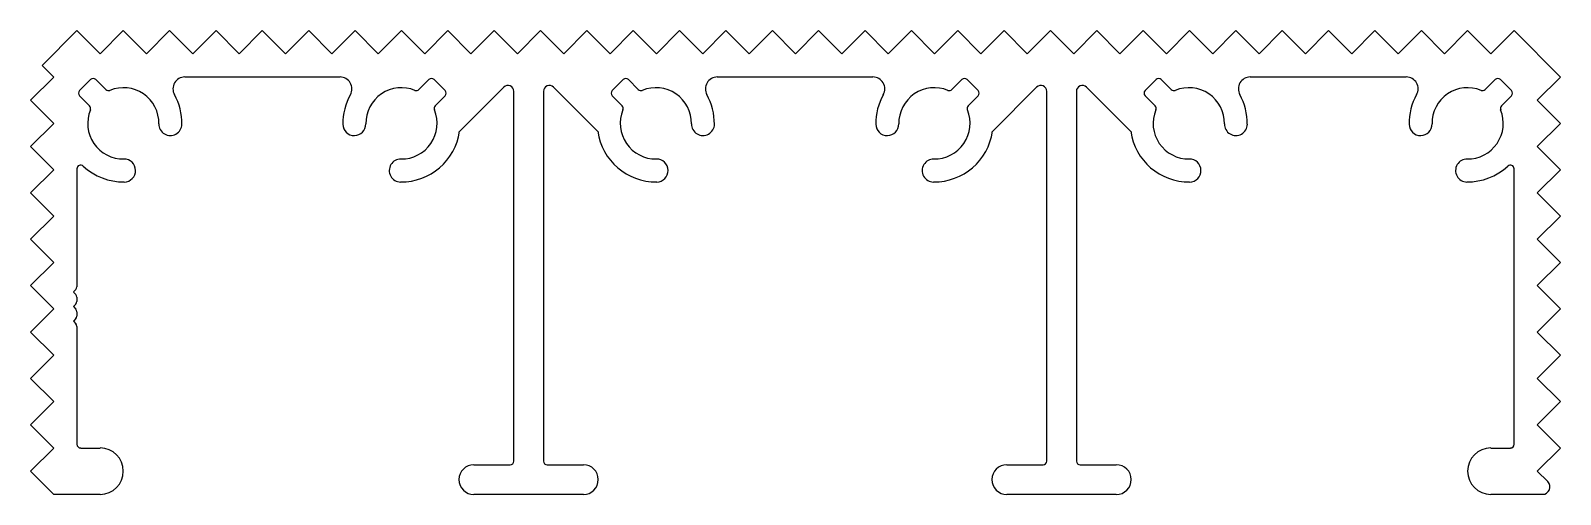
# Model space of a CAD drawing. Extents: x -47 to 57, y 4 to 36.
import ezdxf

# ---------------------------------------------------------------- set-up
doc = ezdxf.new("R2010")
doc.units = 0
doc.layers.get('0').update_dxf_attribs({"linetype": 'CONTINUOUS'})

msp = doc.modelspace()

# ---------------------------------------------------------------- linework, layer by layer
for p, q in [((-46.52, 33.37), (-44.14, 35.75)), ((-44.14, 35.75), (-42.55, 34.16)), ((-42.55, 34.16), (-40.96, 35.75)), ((-40.96, 35.75), (-39.37, 34.16)), ((-39.37, 34.16), (-37.79, 35.75)), ((-37.79, 35.75), (-36.2, 34.16)), ((-36.2, 34.16), (-34.61, 35.75)), ((-34.61, 35.75), (-33.02, 34.16)), ((-33.02, 34.16), (-31.44, 35.75)), ((-31.44, 35.75), (-29.85, 34.16)), ((-29.85, 34.16), (-28.26, 35.75)), ((-28.26, 35.75), (-26.67, 34.16)), ((-26.67, 34.16), (-25.09, 35.75)), ((-25.09, 35.75), (-23.5, 34.16)), ((-23.5, 34.16), (-21.91, 35.75)), ((-21.91, 35.75), (-20.32, 34.16)), ((-20.32, 34.16), (-18.74, 35.75)), ((-18.74, 35.75), (-17.15, 34.16)), ((-17.15, 34.16), (-15.56, 35.75)), ((-15.56, 35.75), (-13.97, 34.16)), ((-13.97, 34.16), (-12.39, 35.75)), ((-12.39, 35.75), (-10.8, 34.16)), ((-10.8, 34.16), (-9.21, 35.75)), ((-9.21, 35.75), (-7.62, 34.16)), ((-7.62, 34.16), (-6.04, 35.75)), ((-6.04, 35.75), (-4.45, 34.16)), ((-4.45, 34.16), (-2.86, 35.75)), ((-2.86, 35.75), (-1.27, 34.16)), ((-1.27, 34.16), (0.31, 35.75)), ((0.31, 35.75), (1.9, 34.16)), ((1.9, 34.16), (3.49, 35.75)), ((3.49, 35.75), (5.08, 34.16)), ((5.08, 34.16), (6.66, 35.75)), ((6.66, 35.75), (8.25, 34.16)), ((8.25, 34.16), (9.84, 35.75)), ((9.84, 35.75), (11.43, 34.16)), ((11.43, 34.16), (13.01, 35.75)), ((13.01, 35.75), (14.6, 34.16)), ((14.6, 34.16), (16.19, 35.75)), ((16.19, 35.75), (17.78, 34.16)), ((17.78, 34.16), (19.36, 35.75)), ((19.36, 35.75), (20.95, 34.16)), ((20.95, 34.16), (22.54, 35.75)), ((22.54, 35.75), (24.13, 34.16)), ((24.13, 34.16), (25.71, 35.75)), ((25.71, 35.75), (27.3, 34.16)), ((27.3, 34.16), (28.89, 35.75)), ((28.89, 35.75), (30.48, 34.16)), ((30.48, 34.16), (32.06, 35.75)), ((32.06, 35.75), (33.65, 34.16)), ((33.65, 34.16), (35.24, 35.75)), ((35.24, 35.75), (36.83, 34.16)), ((36.83, 34.16), (38.41, 35.75)), ((38.41, 35.75), (40, 34.16)), ((40, 34.16), (41.59, 35.75)), ((41.59, 35.75), (43.18, 34.16)), ((43.18, 34.16), (44.76, 35.75)), ((44.76, 35.75), (46.35, 34.16)), ((46.35, 34.16), (47.94, 35.75)), ((47.94, 35.75), (49.53, 34.16)), ((49.53, 34.16), (51.11, 35.75)), ((51.11, 35.75), (52.7, 34.16)), ((52.7, 34.16), (54.29, 35.75)), ((54.29, 35.75), (57.46, 32.57)), ((-47.31, 30.99), (-45.72, 32.57)), ((-45.72, 32.57), (-46.52, 33.37)), ((-26.12, 32.57), (-36.75, 32.57)), ((10.38, 32.57), (-0.28, 32.57)), ((46.91, 32.57), (36.22, 32.57)), ((57.46, 32.57), (55.88, 30.99)), ((-43.2, 32.39), (-43.96, 31.64)), ((-42.16, 31.71), (-42.84, 32.39)), ((-20.03, 32.39), (-20.71, 31.71)), ((-18.92, 31.64), (-19.67, 32.39)), ((-14.91, 31.88), (-17.93, 28.85)), ((-14.21, 6.28), (-14.21, 31.59)), ((-12.18, 31.59), (-12.18, 6.28)), ((-8.46, 28.85), (-11.49, 31.88)), ((-6.73, 32.39), (-7.48, 31.64)), ((-5.69, 31.71), (-6.37, 32.39)), ((16.47, 32.39), (15.79, 31.71)), ((17.58, 31.64), (16.83, 32.39)), ((21.59, 31.88), (18.56, 28.85)), ((22.29, 6.28), (22.29, 31.59)), ((24.32, 31.59), (24.32, 6.28)), ((28.04, 28.85), (25.01, 31.88)), ((29.77, 32.39), (29.02, 31.64)), ((30.81, 31.71), (30.13, 32.39)), ((53, 32.39), (52.31, 31.71)), ((54.11, 31.64), (53.36, 32.39)), ((-45.72, 29.4), (-47.31, 30.99)), ((-43.96, 31.28), (-43.27, 30.6)), ((-19.6, 30.6), (-18.92, 31.28)), ((-7.48, 31.28), (-6.8, 30.6)), ((16.9, 30.6), (17.58, 31.28)), ((29.02, 31.28), (29.7, 30.6)), ((53.43, 30.6), (54.11, 31.28)), ((55.88, 30.99), (57.46, 29.4)), ((-47.31, 27.81), (-45.72, 29.4)), ((57.46, 29.4), (55.88, 27.81)), ((-45.72, 26.22), (-47.31, 27.81)), ((55.88, 27.81), (57.46, 26.22)), ((-47.31, 24.64), (-45.72, 26.22)), ((-44.14, 26.29), (-44.14, 18.21)), ((54.29, 7.43), (54.29, 26.29)), ((57.46, 26.22), (55.88, 24.64)), ((-45.72, 23.05), (-47.31, 24.64)), ((55.88, 24.64), (57.46, 23.05)), ((-47.31, 21.46), (-45.72, 23.05)), ((57.46, 23.05), (55.88, 21.46)), ((-45.72, 19.87), (-47.31, 21.46)), ((55.88, 21.46), (57.46, 19.87)), ((-47.31, 18.29), (-45.72, 19.87)), ((57.46, 19.87), (55.88, 18.29)), ((-45.72, 16.7), (-47.31, 18.29)), ((-44.21, 18.03), (-44.38, 17.86)), ((-44.38, 17.85), (-44.21, 17.68)), ((55.88, 18.29), (57.46, 16.7)), ((-44.21, 17.03), (-44.38, 16.86)), ((-44.38, 16.85), (-44.21, 16.68)), ((-44.14, 17.5), (-44.14, 17.21)), ((-47.31, 15.11), (-45.72, 16.7)), ((-44.21, 16.03), (-44.38, 15.86)), ((-44.38, 15.85), (-44.21, 15.68)), ((-44.14, 16.5), (-44.14, 16.21)), ((57.46, 16.7), (55.88, 15.11)), ((-45.72, 13.52), (-47.31, 15.11)), ((-44.14, 15.5), (-44.14, 7.43)), ((55.88, 15.11), (57.46, 13.52)), ((-47.31, 11.94), (-45.72, 13.52)), ((57.46, 13.52), (55.88, 11.94)), ((-45.72, 10.35), (-47.31, 11.94)), ((55.88, 11.94), (57.46, 10.35)), ((-47.31, 8.76), (-45.72, 10.35)), ((57.46, 10.35), (55.88, 8.76)), ((-45.72, 7.17), (-47.31, 8.76)), ((55.88, 8.76), (57.46, 7.17)), ((-47.31, 5.59), (-45.72, 7.17)), ((-43.88, 7.17), (-42.55, 7.17)), ((52.7, 7.17), (54.04, 7.17)), ((57.46, 7.17), (55.88, 5.59)), ((-45.72, 4), (-47.31, 5.59)), ((-16.95, 6.03), (-14.47, 6.03)), ((-11.93, 6.03), (-9.45, 6.03)), ((19.55, 6.03), (22.03, 6.03)), ((24.57, 6.03), (27.05, 6.03)), ((55.88, 5.59), (56.6, 4.87)), ((-42.55, 4), (-45.72, 4)), ((-9.45, 4), (-16.95, 4)), ((27.05, 4), (19.55, 4)), ((56.24, 4), (52.7, 4))]:
    msp.add_line(p, q)
for centre, radius, start, end in [((-36.75, 31.76), 0.813, 90, 209.306), ((-26.12, 31.76), 0.813, 330.694, 90), ((-0.28, 31.76), 0.813, 90, 209.306), ((10.38, 31.76), 0.813, 330.694, 90), ((36.22, 31.76), 0.813, 90, 209.306), ((46.91, 31.76), 0.813, 330.694, 90), ((-43.78, 31.46), 0.254, 135, 225), ((-43.02, 32.21), 0.254, 45, 135), ((-41.98, 31.89), 0.254, 225, 292.2449), ((-40.96, 29.4), 2.44, 359.1283, 112.2449), ((-21.91, 29.4), 2.44, 67.7551, 180.8717), ((-20.89, 31.89), 0.254, 247.7551, 315), ((-19.85, 32.21), 0.254, 45, 135), ((-19.1, 31.46), 0.254, 315, 45), ((-14.62, 31.59), 0.406, 0, 135), ((-11.78, 31.59), 0.406, 45, 180), ((-7.3, 31.46), 0.254, 135, 225), ((-6.55, 32.21), 0.254, 45, 135), ((-5.51, 31.89), 0.254, 225, 292.2449), ((-4.49, 29.4), 2.44, 359.1283, 112.2449), ((14.59, 29.4), 2.44, 67.7551, 180.8717), ((15.61, 31.89), 0.254, 247.7551, 315), ((16.65, 32.21), 0.254, 45, 135), ((17.4, 31.46), 0.254, 315, 45), ((21.88, 31.59), 0.406, 360, 135), ((24.72, 31.59), 0.406, 45, 180), ((29.2, 31.46), 0.254, 135, 225), ((29.95, 32.21), 0.254, 45, 135), ((30.99, 31.89), 0.254, 225, 292.2449), ((32.01, 29.4), 2.44, 359.1283, 112.2449), ((51.11, 29.4), 2.44, 67.7551, 180.8717), ((52.13, 31.89), 0.254, 247.7551, 315), ((53.18, 32.21), 0.254, 45, 135), ((53.93, 31.46), 0.254, 315, 45), ((-43.45, 30.42), 0.254, 337.7551, 45), ((-40.96, 29.4), 4.01, 359.1283, 29.306), ((-21.91, 29.4), 4.01, 150.694, 180.8717), ((-19.42, 30.42), 0.254, 135, 202.2449), ((-6.98, 30.42), 0.254, 337.7551, 45), ((-4.49, 29.4), 4.01, 359.1283, 29.306), ((14.59, 29.4), 4.01, 150.694, 180.8717), ((17.08, 30.42), 0.254, 135, 202.2449), ((29.52, 30.42), 0.254, 337.7551, 45), ((32.01, 29.4), 4.01, 359.1283, 29.306), ((51.11, 29.4), 4.01, 150.694, 180.8717), ((53.61, 30.42), 0.254, 135, 202.2449), ((-40.96, 29.4), 2.44, 157.7551, 270.8717), ((-37.74, 29.35), 0.787, 179.1283, 359.1283), ((-25.14, 29.35), 0.787, 180.8717, 0.8717), ((-21.91, 29.4), 2.44, 269.1283, 22.2449), ((-4.49, 29.4), 2.44, 157.7551, 270.8717), ((-1.26, 29.35), 0.787, 179.1283, 359.1283), ((11.36, 29.35), 0.787, 180.8717, 0.8717), ((14.59, 29.4), 2.44, 269.1283, 22.2449), ((32.01, 29.4), 2.44, 157.7551, 270.8717), ((35.24, 29.35), 0.787, 179.1283, 359.1283), ((47.89, 29.35), 0.787, 180.8717, 0.8717), ((51.11, 29.4), 2.44, 269.1283, 22.2449), ((-21.91, 29.4), 4.01, 269.1283, 352.192), ((-4.49, 29.4), 4.01, 187.808, 270.8717), ((14.59, 29.4), 4.01, 269.1283, 352.192), ((32.01, 29.4), 4.01, 187.808, 270.8717), ((-43.88, 26.29), 0.254, 46.8018, 180), ((-40.96, 29.4), 4.01, 226.8018, 270.8717), ((-40.91, 26.17), 0.787, 270.8717, 90.8717), ((-21.96, 26.17), 0.787, 89.1283, 269.1283), ((-4.44, 26.17), 0.787, 270.8717, 90.8717), ((14.54, 26.17), 0.787, 89.1283, 269.1283), ((32.06, 26.17), 0.787, 270.8717, 90.8717), ((51.07, 26.17), 0.787, 89.1283, 269.1283), ((51.11, 29.4), 4.01, 269.1283, 313.1982), ((54.04, 26.29), 0.254, 0, 133.1982), ((-44.37, 17.86), 0.008, 135, 225), ((-44.39, 18.21), 0.25, 315, 360), ((-44.37, 16.86), 0.008, 135, 225), ((-44.39, 17.5), 0.25, 0, 45), ((-44.39, 17.21), 0.25, 315, 360), ((-44.37, 15.86), 0.008, 135, 225), ((-44.39, 16.5), 0.25, 360, 45), ((-44.39, 16.21), 0.25, 315, 360), ((-44.39, 15.5), 0.25, 0, 45), ((-43.88, 7.43), 0.254, 180, 270), ((54.04, 7.43), 0.254, 270, 0), ((-42.55, 5.59), 1.59, 270, 90), ((52.7, 5.59), 1.59, 90, 270), ((-16.95, 5.01), 1.02, 90, 270), ((-14.47, 6.28), 0.254, 270, 0), ((-11.93, 6.28), 0.254, 180, 270), ((-9.45, 5.01), 1.02, 270, 90), ((19.55, 5.01), 1.02, 90, 270), ((22.03, 6.28), 0.254, 270, 0), ((24.57, 6.28), 0.254, 180, 270), ((27.05, 5.01), 1.02, 270, 90), ((56.24, 4.51), 0.508, 270, 45)]:
    msp.add_arc(centre, radius, start, end)

doc.saveas('drawing.dxf')
